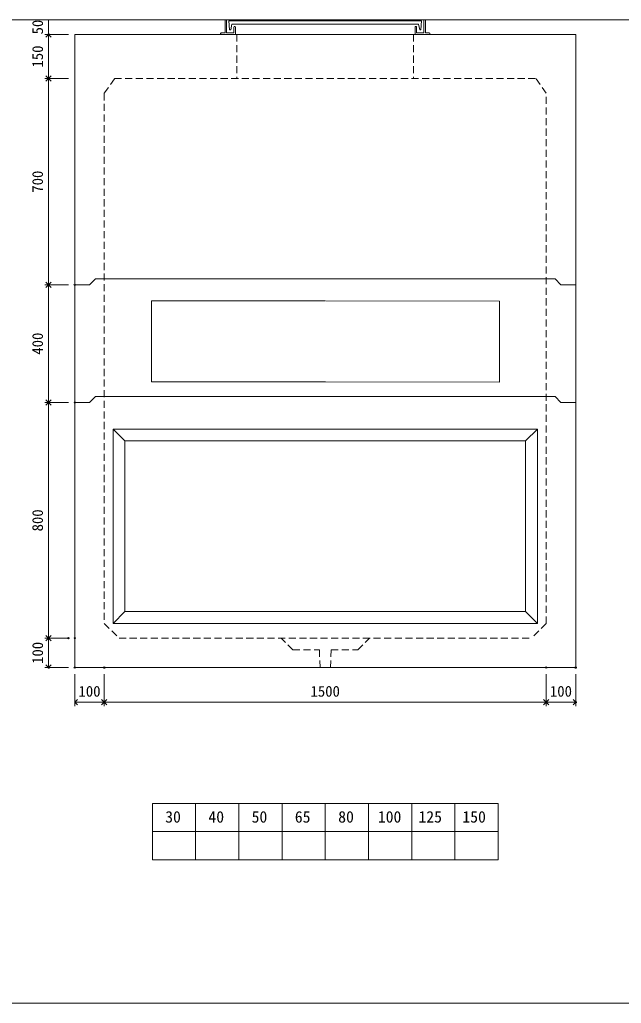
# Model space of a CAD drawing. Units: millimetres, scale not verified. Extents: x -6420 to 6420, y -3026 to 3027.
# Drawn here: x 2323 to 4365, y -2673 to 667 of the extents above; entities that cross this region are included whole.
import ezdxf
from ezdxf.enums import TextEntityAlignment as Align

# ---------------------------------------------------------------- set-up
doc = ezdxf.new("R2010")
doc.units = ezdxf.units.MM
doc.header["$LTSCALE"] = 20
doc.header["$PDMODE"] = 32
doc.header["$PDSIZE"] = 4
doc.linetypes.add('DASHED1', pattern=[1.8, 1.2, -0.6])
doc.linetypes.add('USER2', pattern=[50.8, 31.75, -6.35, 6.35, -6.35])
doc.layers.add('0-1_Defpoints', color=7, linetype='Continuous')
for name, color, linetype, lineweight in [('0-2_waku', 7, 'Continuous', 18), ('0-3_gaikei', 7, 'Continuous', 18), ('0-4_kakure', 7, 'DASHED1', 5), ('0-5_sunpou', 7, 'Continuous', 5), ('0-8_uchigawa', 6, 'Continuous', 18), ('0-A_futa', 3, 'Continuous', 18), ('0-B_GL', 4, 'Continuous', 18), ('0-D_文字１', 7, 'Continuous', 18), ('1-2_uchigawa2', 6, 'USER2', 18)]:
    doc.layers.add(name, color=color, linetype=linetype, lineweight=lineweight)
doc.styles.add('ＭＳ ゴシック', font='')
doc.styles.get('ＭＳ ゴシック').set_extended_font_data('MS Gothic')

# ---------------------------------------------------------------- blocks, each defined once
blk = doc.blocks.new('_Open90')
at = {"layer": '0-5_sunpou'}
blk.add_line((0, 0), (-1, 0), dxfattribs=at)
blk.add_lwpolyline([(-0.5, 0.5), (0, 0), (-0.5, -0.5)], dxfattribs=at)
blk = doc.blocks.new('D76')
at = {"layer": '0-1_Defpoints'}
for p in [(5093.24, 1966.83), (5004.21, 1166.83), (5093.24, 1166.83)]:
    blk.add_point(p, dxfattribs=at)
at = {"layer": '0-5_sunpou'}
for p, q in [((5071.24, 1966.83), (4991.21, 1966.83)), ((5004.21, 1948.83), (5004.21, 1184.83)), ((5071.24, 1166.83), (4991.21, 1166.83))]:
    blk.add_line(p, q, dxfattribs=at)
at = {"layer": '0-5_sunpou', "xscale": 18, "yscale": 18}
for p, rotation in [((5004.21, 1966.83), 90), ((5004.21, 1166.83), 270)]:
    blk.add_blockref('_Open90', p, dxfattribs=dict(at, rotation=rotation))
at = {"layer": '0-5_sunpou', "style": 'ＭＳ ゴシック'}
blk.add_text('800', height=36.66, rotation=90, dxfattribs=at).set_placement((4996.21, 1529.33), align=Align.BOTTOM_LEFT)
blk = doc.blocks.new('D77')
at = {"layer": '0-1_Defpoints'}
for p in [(5071.24, 1166.83), (5004.21, 1066.83), (5093.24, 1066.83)]:
    blk.add_point(p, dxfattribs=at)
at = {"layer": '0-5_sunpou'}
for p, q in [((5049.24, 1166.83), (4991.21, 1166.83)), ((5004.21, 1148.83), (5004.21, 1084.83)), ((5071.24, 1066.83), (4991.21, 1066.83))]:
    blk.add_line(p, q, dxfattribs=at)
at = {"layer": '0-5_sunpou', "xscale": 18, "yscale": 18}
for p, rotation in [((5004.21, 1166.83), 90), ((5004.21, 1066.83), 270)]:
    blk.add_blockref('_Open90', p, dxfattribs=dict(at, rotation=rotation))
at = {"layer": '0-5_sunpou', "style": 'ＭＳ ゴシック'}
blk.add_text('100', height=36.66, rotation=90, dxfattribs=at).set_placement((4996.21, 1079.33), align=Align.BOTTOM_LEFT)
blk = doc.blocks.new('D78')
at = {"layer": '0-1_Defpoints'}
for p in [(5093.24, 1066.83), (5193.24, 1066.83), (5193.24, 949.12)]:
    blk.add_point(p, dxfattribs=at)
at = {"layer": '0-5_sunpou'}
for p, q in [((5093.24, 1044.83), (5093.24, 936.12)), ((5193.24, 1044.83), (5193.24, 936.12)), ((5111.24, 949.12), (5175.24, 949.12))]:
    blk.add_line(p, q, dxfattribs=at)
at = {"layer": '0-5_sunpou', "xscale": 18, "yscale": 18, "rotation": 180}
blk.add_blockref('_Open90', (5093.24, 949.12), dxfattribs=at)
at = {"layer": '0-5_sunpou', "xscale": 18, "yscale": 18}
blk.add_blockref('_Open90', (5193.24, 949.12), dxfattribs=at)
at = {"layer": '0-5_sunpou', "style": 'ＭＳ ゴシック'}
blk.add_text('100', height=36.66, dxfattribs=at).set_placement((5105.74, 957.12), align=Align.BOTTOM_LEFT)
blk = doc.blocks.new('D79')
at = {"layer": '0-1_Defpoints'}
for p in [(5193.24, 1066.83), (6693.24, 1066.83), (6693.24, 949.12)]:
    blk.add_point(p, dxfattribs=at)
at = {"layer": '0-5_sunpou'}
for p, q in [((5193.24, 1044.83), (5193.24, 936.12)), ((6693.24, 1044.83), (6693.24, 936.12)), ((5211.24, 949.12), (6675.24, 949.12))]:
    blk.add_line(p, q, dxfattribs=at)
at = {"layer": '0-5_sunpou', "xscale": 18, "yscale": 18, "rotation": 180}
blk.add_blockref('_Open90', (5193.24, 949.12), dxfattribs=at)
at = {"layer": '0-5_sunpou', "xscale": 18, "yscale": 18}
blk.add_blockref('_Open90', (6693.24, 949.12), dxfattribs=at)
at = {"layer": '0-5_sunpou', "style": 'ＭＳ ゴシック'}
blk.add_text('1500', height=36.66, dxfattribs=at).set_placement((5893.24, 957.12), align=Align.BOTTOM_LEFT)
blk = doc.blocks.new('D80')
at = {"layer": '0-1_Defpoints'}
for p in [(6693.24, 1066.83), (6793.24, 1066.83), (6793.24, 949.12)]:
    blk.add_point(p, dxfattribs=at)
at = {"layer": '0-5_sunpou'}
for p, q in [((6693.24, 1044.83), (6693.24, 936.12)), ((6793.24, 1044.83), (6793.24, 936.12)), ((6711.24, 949.12), (6775.24, 949.12))]:
    blk.add_line(p, q, dxfattribs=at)
at = {"layer": '0-5_sunpou', "xscale": 18, "yscale": 18, "rotation": 180}
blk.add_blockref('_Open90', (6693.24, 949.12), dxfattribs=at)
at = {"layer": '0-5_sunpou', "xscale": 18, "yscale": 18}
blk.add_blockref('_Open90', (6793.24, 949.12), dxfattribs=at)
at = {"layer": '0-5_sunpou', "style": 'ＭＳ ゴシック'}
blk.add_text('100', height=36.66, dxfattribs=at).set_placement((6705.74, 957.12), align=Align.BOTTOM_LEFT)
blk = doc.blocks.new('D55')
at = {"layer": '0-1_Defpoints'}
for p in [(5093.24, 2366.83), (5004.21, 1966.83), (5093.24, 1966.83)]:
    blk.add_point(p, dxfattribs=at)
at = {"layer": '0-5_sunpou'}
for p, q in [((5071.24, 2366.83), (4991.21, 2366.83)), ((5004.21, 2348.83), (5004.21, 1984.83)), ((5071.24, 1966.83), (4991.21, 1966.83))]:
    blk.add_line(p, q, dxfattribs=at)
at = {"layer": '0-5_sunpou', "xscale": 18, "yscale": 18}
for p, rotation in [((5004.21, 2366.83), 90), ((5004.21, 1966.83), 270)]:
    blk.add_blockref('_Open90', p, dxfattribs=dict(at, rotation=rotation))
at = {"layer": '0-5_sunpou', "style": 'ＭＳ ゴシック'}
blk.add_text('400', height=36.66, rotation=90, dxfattribs=at).set_placement((4996.21, 2129.33), align=Align.BOTTOM_LEFT)
blk = doc.blocks.new('_Open90_44')
at = {"layer": '0-5_sunpou'}
blk.add_line((0, 0), (-1, 0), dxfattribs=at)
blk.add_lwpolyline([(-0.5, 0.5), (0, 0), (-0.5, -0.5)], dxfattribs=at)
blk = doc.blocks.new('150')
at = {"layer": '0-5_sunpou'}
blk.add_line((8, 57), (8, -57), dxfattribs=at)
at = {"layer": '0-5_sunpou', "xscale": 18, "yscale": 18}
for p, rotation in [((8, 75), 90), ((8, -75), 270)]:
    blk.add_blockref('_Open90_44', p, dxfattribs=dict(at, rotation=rotation))
at = {"layer": '0-5_sunpou', "style": 'ＭＳ ゴシック'}
blk.add_text('150', height=36.66, rotation=90, dxfattribs=at).set_placement((0, -37.5), align=Align.BOTTOM_LEFT)
blk = doc.blocks.new('50')
at = {"layer": '0-5_sunpou'}
for p, q in [((57.6, 33.33), (-23.42, 33.33)), ((-10.42, 33.33), (-10.42, -16.67)), ((34.61, -16.67), (-23.42, -16.67)), ((56.61, -16.67), (-23.42, -16.67))]:
    blk.add_line(p, q, dxfattribs=at)
blk.add_point((-10.42, -16.67), dxfattribs=at)
at = {"layer": '0-5_sunpou', "style": 'ＭＳ ゴシック'}
blk.add_text('50', height=36.66, rotation=90, dxfattribs=at).set_placement((-18.42, -16.67), align=Align.BOTTOM_LEFT)
blk = doc.blocks.new('700')
at = {"layer": '0-5_sunpou'}
for p, q in [((75.03, 350), (-5, 350)), ((8, 332), (8, -332))]:
    blk.add_line(p, q, dxfattribs=at)
at = {"layer": '0-5_sunpou', "xscale": 18, "yscale": 18}
for p, rotation in [((8, 350), 90), ((8, -350), 270)]:
    blk.add_blockref('_Open90_44', p, dxfattribs=dict(at, rotation=rotation))
at = {"layer": '0-5_sunpou', "style": 'ＭＳ ゴシック'}
blk.add_text('700', height=36.66, rotation=90, dxfattribs=at).set_placement((0, -37.5), align=Align.BOTTOM_LEFT)

msp = doc.modelspace()

# ---------------------------------------------------------------- linework, layer by layer
at = {"layer": '0-2_waku'}
for p, q in [((2773.33, -1994.39), (2773.33, -2186.39)), ((2773.33, -1994.39), (2773.33, -2186.39)), ((2773.33, -1994.39), (2773.33, -2186.39)), ((2773.33, -1994.39), (2773.33, -2186.39)), ((2773.33, -1994.39), (3946.67, -1994.39)), ((2920, -1994.39), (2920, -2186.39)), ((3066.67, -1994.39), (3066.67, -2186.39)), ((3066.67, -1994.39), (3066.67, -2186.39)), ((3213.33, -1994.39), (3213.33, -2186.39)), ((3360, -1994.39), (3360, -2186.39)), ((3506.67, -1994.39), (3506.67, -2186.39)), ((3653.33, -1994.39), (3653.33, -2186.39)), ((3800, -1994.39), (3800, -2186.39)), ((3946.67, -1994.39), (3946.67, -2186.39)), ((2773.33, -2090.39), (3946.67, -2090.39)), ((2773.33, -2186.39), (3946.67, -2186.39)), ((-1740, -2673.39), (6420, -2673.39))]:
    msp.add_line(p, q, dxfattribs=at)
at = {"layer": '0-3_gaikei'}
for p, q in [((2510, 616.61), (2510, -1533.39)), ((2510, 616.61), (4210, 616.61)), ((4210, 616.61), (4210, -1533.39)), ((2510, -233.39), (2560, -233.39)), ((2510, -233.39), (2560, -233.39)), ((2580, -213.39), (2560, -233.39)), ((2580, -213.39), (4140, -213.39)), ((4140, -213.39), (4160, -233.39)), ((4160, -233.39), (4210, -233.39)), ((2510, -633.39), (2560, -633.39)), ((2580, -613.39), (2560, -633.39)), ((2580, -613.39), (4140, -613.39)), ((4140, -613.39), (4160, -633.39)), ((4160, -633.39), (4210, -633.39)), ((2510, -1533.39), (4210, -1533.39))]:
    msp.add_line(p, q, dxfattribs=at)
at = {"layer": '0-4_kakure'}
for p, q in [((3060, 616.61), (3060, 466.61)), ((3660, 616.61), (3660, 466.61)), ((2610, 416.61), (2645, 466.61)), ((2645, 466.61), (4075, 466.61)), ((4110, 416.61), (4075, 466.61)), ((2610, 416.61), (2610, -1383.39)), ((4110, -1383.39), (4110, 416.61)), ((2610, -1383.39), (2660, -1433.39)), ((4110, -1383.39), (4060, -1433.39)), ((2660, -1433.39), (4060, -1433.39)), ((3250, -1473.39), (3210, -1433.39)), ((3250, -1473.39), (3340, -1473.39)), ((3340, -1473.39), (3342.5, -1533.39)), ((3380, -1473.39), (3377.5, -1533.39))]:
    msp.add_line(p, q, dxfattribs=at)
msp.add_lwpolyline([(3380, -1473.39), (3470, -1473.39), (3510, -1433.39)], dxfattribs=at)
at = {"layer": '0-8_uchigawa'}
for p, q in [((2640, -723.39), (3360, -723.39)), ((2640, -723.39), (2640, -1383.39)), ((2680, -763.39), (2640, -723.39)), ((4080, -723.39), (3360, -723.39)), ((4040, -763.39), (4080, -723.39)), ((4080, -723.39), (4080, -1383.39)), ((4080, -723.39), (4080, -1383.39)), ((2680, -763.39), (2680, -1343.39)), ((2680, -763.39), (3360, -763.39)), ((2680, -763.39), (3360, -763.39)), ((4040, -763.39), (3360, -763.39)), ((4040, -763.39), (4040, -1343.39)), ((2680, -1343.39), (2640, -1383.39)), ((2680, -1343.39), (3360, -1343.39)), ((2640, -1383.39), (3360, -1383.39)), ((3360.69, -1384.08), (4080, -1383.39))]:
    msp.add_line(p, q, dxfattribs=at)
msp.add_lwpolyline([(3360, -1343.39), (4040, -1343.39), (4080, -1383.39)], dxfattribs=at)
at = {"layer": '0-A_futa'}
for p, q in [((3020, 664.61), (3020, 621.61)), ((3022, 666.61), (3025, 666.61)), ((3025, 666.61), (3025, 621.61)), ((3032.81, 662.11), (3687.14, 662.11)), ((3032.81, 662.11), (3035.3, 632.11)), ((3043.33, 651.11), (3039.01, 632.11)), ((3043.33, 651.11), (3676.67, 651.11)), ((3050, 641.61), (3050, 621.61)), ((3052, 643.61), (3053, 643.61)), ((3055, 641.61), (3055, 616.61)), ((3665, 641.61), (3665, 616.61)), ((3668, 643.61), (3667, 643.61)), ((3670, 641.61), (3670, 621.61)), ((3676.67, 651.11), (3680.99, 632.11)), ((3687.14, 662.11), (3684.89, 632.11)), ((3695, 666.61), (3698, 666.61)), ((3695, 666.61), (3695, 621.61)), ((3700, 664.61), (3700, 621.61)), ((3005, 619.61), (3005, 618.61)), ((3007, 621.61), (3020, 621.61)), ((3060, 616.61), (3007, 616.61)), ((3025, 621.61), (3050, 621.61)), ((3035.3, 632.11), (3039.01, 632.11)), ((3665, 616.61), (3713, 616.61)), ((3695, 621.61), (3670, 621.61)), ((3684.89, 632.11), (3680.99, 632.11)), ((3713, 621.61), (3700, 621.61)), ((3715, 619.61), (3715, 618.61))]:
    msp.add_line(p, q, dxfattribs=at)
for centre, start, end in [((3022, 664.61), 90, 180), ((3052, 641.61), 90, 180), ((3053, 641.61), 0, 90), ((3667, 641.61), 90, 180), ((3668, 641.61), 0, 90), ((3698, 664.61), 0, 90), ((3007, 619.61), 90, 180), ((3007, 618.61), 180, 270), ((3713, 619.61), 0, 90), ((3713, 618.61), 270, 0)]:
    msp.add_arc(centre, 2, start, end, dxfattribs=at)
at = {"layer": '0-B_GL'}
msp.add_line((-1740, 666.61), (6420, 666.61), dxfattribs=at)
at = {"layer": '1-2_uchigawa2'}
for p, q in [((2770, -288.39), (3360, -288.39)), ((2770, -288.39), (2770, -563.39)), ((3951.55, -289.26), (3361.55, -288.39)), ((3951.55, -289.26), (3951.15, -564.26)), ((2770, -563.39), (3360.53, -563.39)), ((3951.15, -564.26), (3360.61, -563.39))]:
    msp.add_line(p, q, dxfattribs=at)

# ---------------------------------------------------------------- block references
at = {"layer": '0-5_sunpou'}
for name, p in [('50', (2431.39, 633.28)), ('150', (2412.97, 541.61)), ('700', (2412.97, 116.61)), ('D55', (-2583.24, -2600.22)), ('D76', (-2583.24, -2600.22)), ('D77', (-2583.24, -2600.22)), ('D78', (-2583.24, -2600.22)), ('D79', (-2583.24, -2600.22)), ('D80', (-2583.24, -2600.22))]:
    msp.add_blockref(name, p, dxfattribs=at)

# ---------------------------------------------------------------- texts
at = {"layer": '0-D_文字１', "style": 'ＭＳ ゴシック'}
for s, p in [('30', (2816.73, -2071.48)), ('40', (2963.4, -2071.48)), ('50', (3110.07, -2071.48)), ('65', (3256.73, -2071.48)), ('80', (3403.94, -2071.48)), ('100', (3538.44, -2071.48)), ('125', (3676.29, -2071.48)), ('150', (3825.31, -2071.48))]:
    msp.add_text(s, height=39.1, dxfattribs=at).set_placement(p, align=Align.BOTTOM_LEFT)

doc.saveas('drawing.dxf')
